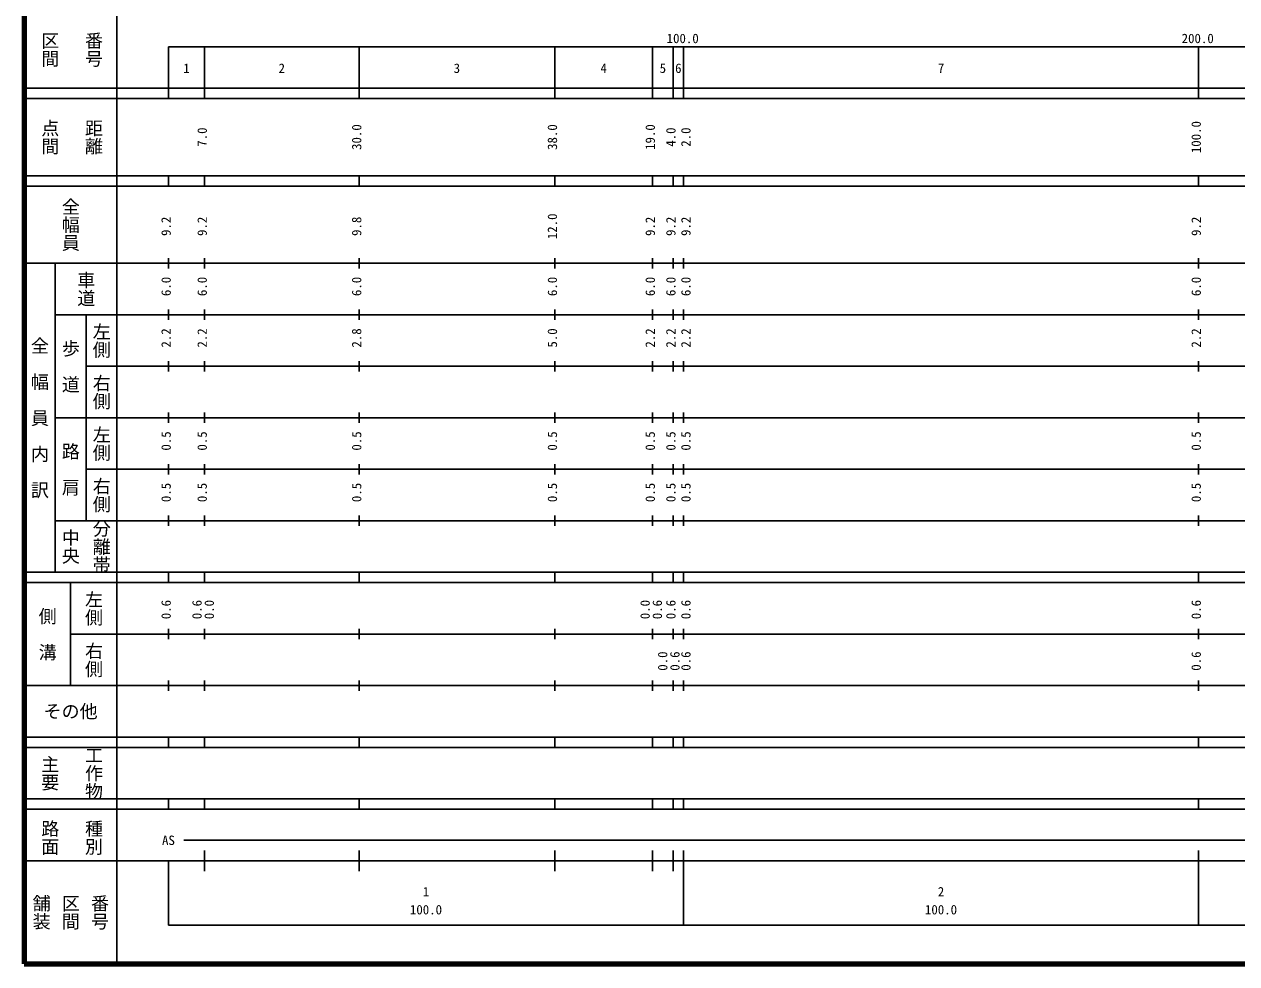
# Model space of a CAD drawing. Units: millimetres on the paper, enlarged 1000 times. Extents: x 40000 to 680000, y 20000 to 380000.
# Drawn here: x 40000 to 275422, y 20000 to 202409 of the extents above; entities that cross this region are included whole.
import ezdxf
from ezdxf.enums import TextEntityAlignment as Align

# ---------------------------------------------------------------- set-up
doc = ezdxf.new("R2010")
doc.units = ezdxf.units.MM
doc.header["$LTSCALE"] = 1000
doc.layers.add('M-TTL', color=2, linetype='Continuous', lineweight=140)
doc.layers.add('M-TTL-BAND', color=7, linetype='Continuous', lineweight=25)
doc.styles.add('@ＭＳ ゴシック', font='')
doc.styles.add('ＭＳ ゴシック', font='')
doc.styles.get('@ＭＳ ゴシック').set_extended_font_data('@MS Gothic')
doc.styles.get('ＭＳ ゴシック').set_extended_font_data('MS Gothic')

msp = doc.modelspace()

# ---------------------------------------------------------------- linework, layer by layer
at = {"layer": 'M-TTL'}
for p, q in [((40000, 380000), (40000, 20000)), ((40000, 20000), (680000, 20000))]:
    msp.add_line(p, q, dxfattribs=at)
at = {"layer": 'M-TTL-BAND'}
for p, q in [((58000, 370000), (58000, 20000)), ((68000, 198000), (579000, 198000)), ((68000, 198000), (68000, 188000)), ((75000, 188000), (75000, 198000)), ((105000, 188000), (105000, 198000)), ((143000, 188000), (143000, 198000)), ((162000, 188000), (162000, 198000)), ((166000, 188000), (166000, 198000)), ((168000, 188000), (168000, 198000)), ((268000, 188000), (268000, 198000)), ((40000, 190000), (579000, 190000)), ((40000, 188000), (579000, 188000)), ((40000, 173000), (579000, 173000)), ((68000, 171000), (68000, 173000)), ((75000, 171000), (75000, 173000)), ((105000, 171000), (105000, 173000)), ((143000, 171000), (143000, 173000)), ((162000, 171000), (162000, 173000)), ((166000, 171000), (166000, 173000)), ((168000, 171000), (168000, 173000)), ((268000, 171000), (268000, 173000)), ((40000, 171000), (579000, 171000)), ((40000, 156000), (579000, 156000)), ((46000, 96000), (46000, 156000)), ((68000, 155000), (68000, 157000)), ((75000, 155000), (75000, 157000)), ((105000, 155000), (105000, 157000)), ((143000, 155000), (143000, 157000)), ((162000, 155000), (162000, 157000)), ((166000, 155000), (166000, 157000)), ((168000, 155000), (168000, 157000)), ((268000, 155000), (268000, 157000)), ((46000, 146000), (579000, 146000)), ((52000, 146000), (52000, 106000)), ((68000, 145000), (68000, 147000)), ((75000, 145000), (75000, 147000)), ((105000, 145000), (105000, 147000)), ((143000, 145000), (143000, 147000)), ((162000, 145000), (162000, 147000)), ((166000, 145000), (166000, 147000)), ((168000, 145000), (168000, 147000)), ((268000, 145000), (268000, 147000)), ((68000, 135000), (68000, 137000)), ((75000, 135000), (75000, 137000)), ((105000, 135000), (105000, 137000)), ((143000, 135000), (143000, 137000)), ((162000, 135000), (162000, 137000)), ((166000, 135000), (166000, 137000)), ((168000, 135000), (168000, 137000)), ((268000, 135000), (268000, 137000)), ((52000, 136000), (579000, 136000)), ((46000, 126000), (579000, 126000)), ((68000, 125000), (68000, 127000)), ((75000, 125000), (75000, 127000)), ((105000, 125000), (105000, 127000)), ((143000, 125000), (143000, 127000)), ((162000, 125000), (162000, 127000)), ((166000, 125000), (166000, 127000)), ((168000, 125000), (168000, 127000)), ((268000, 125000), (268000, 127000)), ((52000, 116000), (579000, 116000)), ((68000, 115000), (68000, 117000)), ((75000, 115000), (75000, 117000)), ((105000, 115000), (105000, 117000)), ((143000, 115000), (143000, 117000)), ((162000, 115000), (162000, 117000)), ((166000, 115000), (166000, 117000)), ((168000, 115000), (168000, 117000)), ((268000, 115000), (268000, 117000)), ((46000, 106000), (579000, 106000)), ((68000, 105000), (68000, 107000)), ((75000, 105000), (75000, 107000)), ((105000, 105000), (105000, 107000)), ((143000, 105000), (143000, 107000)), ((162000, 105000), (162000, 107000)), ((166000, 105000), (166000, 107000)), ((168000, 105000), (168000, 107000)), ((268000, 105000), (268000, 107000)), ((40000, 96000), (579000, 96000)), ((68000, 94000), (68000, 96000)), ((75000, 94000), (75000, 96000)), ((105000, 94000), (105000, 96000)), ((143000, 94000), (143000, 96000)), ((162000, 94000), (162000, 96000)), ((166000, 94000), (166000, 96000)), ((168000, 94000), (168000, 96000)), ((268000, 94000), (268000, 96000)), ((40000, 94000), (579000, 94000)), ((49000, 94000), (49000, 74000)), ((68000, 83000), (68000, 85000)), ((75000, 83000), (75000, 85000)), ((105000, 83000), (105000, 85000)), ((143000, 83000), (143000, 85000)), ((162000, 83000), (162000, 85000)), ((166000, 83000), (166000, 85000)), ((168000, 83000), (168000, 85000)), ((268000, 83000), (268000, 85000)), ((49000, 84000), (579000, 84000)), ((40000, 74000), (579000, 74000)), ((68000, 73000), (68000, 75000)), ((75000, 73000), (75000, 75000)), ((105000, 73000), (105000, 75000)), ((143000, 73000), (143000, 75000)), ((162000, 73000), (162000, 75000)), ((166000, 73000), (166000, 75000)), ((168000, 73000), (168000, 75000)), ((268000, 73000), (268000, 75000)), ((40000, 64000), (579000, 64000)), ((68000, 62000), (68000, 64000)), ((75000, 62000), (75000, 64000)), ((105000, 62000), (105000, 64000)), ((143000, 62000), (143000, 64000)), ((162000, 62000), (162000, 64000)), ((166000, 62000), (166000, 64000)), ((168000, 62000), (168000, 64000)), ((268000, 62000), (268000, 64000)), ((40000, 62000), (579000, 62000)), ((40000, 52000), (579000, 52000)), ((68000, 50000), (68000, 52000)), ((75000, 50000), (75000, 52000)), ((105000, 50000), (105000, 52000)), ((143000, 50000), (143000, 52000)), ((162000, 50000), (162000, 52000)), ((166000, 50000), (166000, 52000)), ((168000, 50000), (168000, 52000)), ((268000, 50000), (268000, 52000)), ((40000, 50000), (579000, 50000)), ((71000, 44000), (565000, 44000)), ((75000, 38000), (75000, 42000)), ((105000, 38000), (105000, 42000)), ((143000, 38000), (143000, 42000)), ((162000, 38000), (162000, 42000)), ((166000, 38000), (166000, 42000)), ((168000, 27500), (168000, 42000)), ((268000, 27500), (268000, 42000)), ((40000, 40000), (579000, 40000)), ((68000, 40000), (68000, 27500)), ((68000, 27500), (579000, 27500))]:
    msp.add_line(p, q, dxfattribs=at)

# ---------------------------------------------------------------- texts
at = {"layer": 'M-TTL-BAND', "style": '@ＭＳ ゴシック'}
for s, p in [('区間', (45000, 197500)), ('番号', (53500, 197500)), ('点間', (45000, 180500)), ('距離', (53500, 180500)), ('全幅員', (49000, 163500)), ('車道', (52000, 151000)), ('左側', (55000, 141000)), ('全\u3000幅\u3000員\u3000内\u3000訳', (43000, 126000)), ('歩\u3000道', (49000, 136000)), ('右側', (55000, 131000)), ('左側', (55000, 121000)), ('路\u3000肩', (49000, 116000)), ('右側', (55000, 111000)), ('分離帯', (55000, 101000)), ('中央', (49000, 101000)), ('左側', (53500, 89000)), ('側\u3000溝', (44500, 84000)), ('右側', (53500, 79000)), ('工作物', (53500, 57000)), ('主要', (45000, 57000)), ('路面', (45000, 44500)), ('種別', (53500, 44500)), ('舗装', (43333, 30000)), ('区間', (49000, 30000)), ('番号', (54667, 30000))]:
    msp.add_text(s, height=2566, rotation=270, dxfattribs=at).set_placement(p, align=Align.MIDDLE_CENTER)
at = {"layer": 'M-TTL-BAND', "style": 'ＭＳ ゴシック'}
for s, p in [('100.0', (167844, 198195)), ('200.0', (267844, 198195)), ('1', (71500, 192405)), ('2', (90000, 192405)), ('3', (124000, 192405)), ('4', (152500, 192405)), ('5', (164000, 192405)), ('6', (167000, 192405)), ('7', (218000, 192405)), ('AS', (68000, 42500)), ('1', (118000, 32523)), ('2', (218000, 32523)), ('100.0', (118000, 29033)), ('100.0', (218000, 29033))]:
    msp.add_text(s, height=1833, dxfattribs=at).set_placement(p, align=Align.BOTTOM_CENTER)
for s, p in [('7.0', (76000, 180500)), ('30.0', (106000, 180500)), ('38.0', (144000, 180500)), ('19.0', (163000, 180500)), ('4.0', (167000, 180500)), ('2.0', (169924, 180500)), ('100.0', (269000, 180500)), ('9.2', (69000, 163174)), ('9.2', (76000, 163174)), ('9.8', (106000, 163174)), ('12.0', (144000, 163174)), ('9.2', (163000, 163174)), ('9.2', (167000, 163174)), ('9.2', (169924, 163174)), ('9.2', (269000, 163174)), ('6.0', (69000, 151500)), ('6.0', (76000, 151500)), ('6.0', (106000, 151500)), ('6.0', (144000, 151500)), ('6.0', (163000, 151500)), ('6.0', (167000, 151500)), ('6.0', (169924, 151500)), ('6.0', (269000, 151500)), ('2.2', (69000, 141500)), ('2.2', (76000, 141500)), ('2.8', (106000, 141500)), ('5.0', (144000, 141500)), ('2.2', (163000, 141500)), ('2.2', (167000, 141500)), ('2.2', (169924, 141500)), ('2.2', (269000, 141500)), ('0.5', (69000, 121500)), ('0.5', (76000, 121500)), ('0.5', (106000, 121500)), ('0.5', (144000, 121500)), ('0.5', (163000, 121500)), ('0.5', (167000, 121500)), ('0.5', (169924, 121500)), ('0.5', (269000, 121500)), ('0.5', (69000, 111500)), ('0.5', (76000, 111500)), ('0.5', (106000, 111500)), ('0.5', (144000, 111500)), ('0.5', (163000, 111500)), ('0.5', (167000, 111500)), ('0.5', (169924, 111500)), ('0.5', (269000, 111500)), ('0.6', (69000, 88764)), ('0.6', (75000, 88764)), ('0.0', (77370, 88764)), ('0.0', (162000, 88764)), ('0.6', (164370, 88764)), ('0.6', (167000, 88764)), ('0.6', (169924, 88764)), ('0.6', (269000, 88764)), ('0.0', (165417, 78764)), ('0.6', (167787, 78764)), ('0.6', (169924, 78764)), ('0.6', (269000, 78764))]:
    msp.add_text(s, height=1833, rotation=90, dxfattribs=at).set_placement(p, align=Align.BOTTOM_CENTER)
msp.add_text('その他', height=2566, dxfattribs=at).set_placement((49000, 69000), align=Align.MIDDLE_CENTER)

doc.saveas('drawing.dxf')
